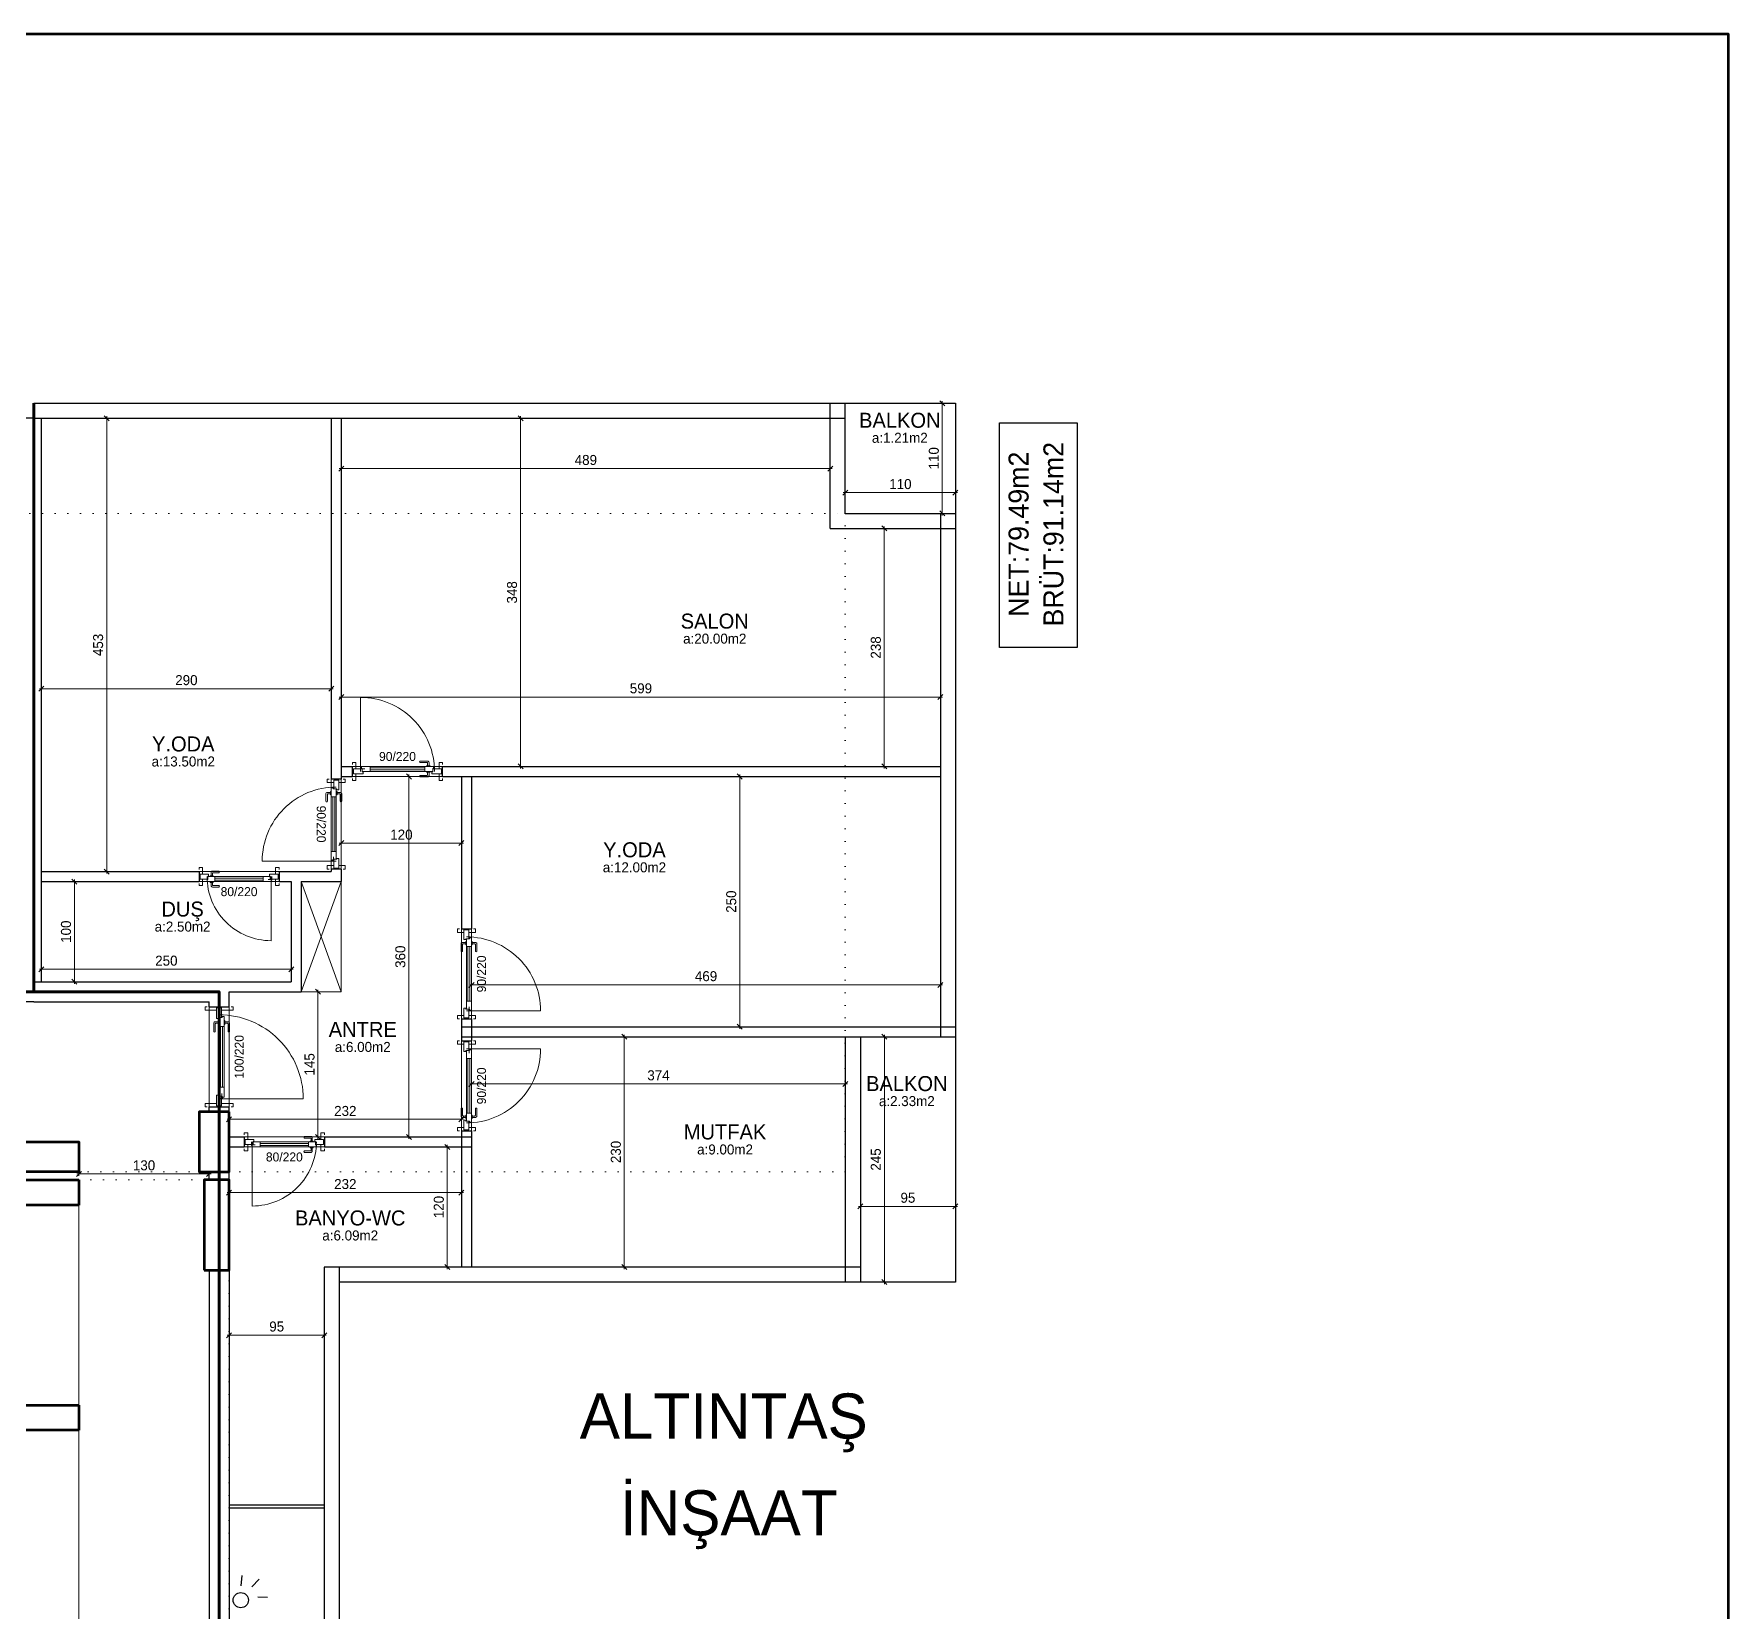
# Model space of a CAD drawing. Header units: centimetres. Extents: x 562865 to 1310255, y -148070 to 32737.
# Drawn here: x 614588 to 616280, y 7772 to 9347 of the extents above; entities that cross this region are included whole.
import ezdxf
from ezdxf.enums import TextEntityAlignment as Align

# ---------------------------------------------------------------- set-up
doc = ezdxf.new("R2010")
doc.units = ezdxf.units.CM
doc.header["$LTSCALE"] = 2.5
doc.linetypes.add('DOT', pattern=[0.25, 0, -0.25])
doc.layers.get('0').update_dxf_attribs({"color": 86})
for name, color, linetype, lineweight in [('ADAKENARI', 18, 'Continuous', 5), ('DUVAR', 4, 'Continuous', 30), ('duvar-kesim', 7, 'Continuous', 0), ('GÖRÜNÜŞLER', 96, 'Continuous', 25), ('iç ölçü', 106, 'Continuous', 18), ('kapi', 9, 'Continuous', 0), ('kolon', 1, 'Continuous', 53)]:
    doc.layers.add(name, color=color, linetype=linetype, lineweight=lineweight)
for name, color, linetype in [('alan', 7, 'Continuous'), ('kapi-yazi', 7, 'Continuous'), ('mahal', 7, 'Continuous')]:
    doc.layers.add(name, color=color, linetype=linetype)
doc.styles.add('PINAR', font='comic.ttf')
doc.dimstyles.new('TEMİZ ÖLÇÜ', dxfattribs={"dimtxt": 10, "dimasz": 5, "dimexe": 1.8, "dimexo": 0.625, "dimgap": 3, "dimtad": 1, "dimdec": 0, "dimrnd": 0.5, "dimzin": 1, "dimdsep": 46, "dimtxsty": 'PINAR', "dimblk": 'OBLIQUE', "dimcen": 0.9, "dimdle": 2, "dimclrd": 256, "dimclre": 256, "dimclrt": 7, "dimadec": 0, "dimazin": 0, "dimtfac": 1, "dimtdec": 0, "dimtofl": 0, "dimtmove": 2, "dimatfit": 2, "dimfxl": 10, "dimfxlon": 1, "dimlwd": -1, "dimlwe": -1, "dimarcsym": 0})

# ---------------------------------------------------------------- blocks, each defined once
blk = doc.blocks.new('_Oblique')
at = {"color": 0, "linetype": 'ByBlock', "lineweight": -2}
blk.add_line((-0.5, -0.5), (0.5, 0.5), dxfattribs=at)
blk = doc.blocks.new('*D942')
at = {"layer": 'Defpoints', "color": 0}
for p in [(614633.1, 8210.3), (614763.1, 8210.3), (614763.1, 8208.4)]:
    blk.add_point(p, dxfattribs=at)
at = {"layer": 'iç ölçü'}
for p, q in [((614631.1, 8208.4), (614765.1, 8208.4)), ((614633.1, 8209.7), (614633.1, 8206.6)), ((614763.1, 8209.7), (614763.1, 8206.6))]:
    blk.add_line(p, q, dxfattribs=at)
at = {"layer": 'iç ölçü', "linetype": 'ByBlock', "xscale": 5, "yscale": 5, "zscale": 5, "rotation": 180}
blk.add_blockref('_Oblique', (614633.1, 8208.4), dxfattribs=at)
at = {"layer": 'iç ölçü', "linetype": 'ByBlock', "xscale": 5, "yscale": 5, "zscale": 5}
blk.add_blockref('_Oblique', (614763.1, 8208.4), dxfattribs=at)
at = {"layer": 'iç ölçü', "color": 7, "insert": (614698.1, 8216.9), "char_height": 10, "attachment_point": 5, "style": 'PINAR'}
blk.add_mtext('130', dxfattribs=at)
blk = doc.blocks.new('fm-door1')
at = {"linetype": 'Continuous'}
for p, q in [((0, 25), (0, -25)), ((100, 25), (0, 25)), ((80, 32), (80, 0)), ((84, 28), (128, 28)), ((90, 50), (910, 50)), ((90, 50), (90, 30)), ((100, 30), (90, 30)), ((100, 30), (100, -5)), ((100, 30), (100, -5)), ((100, 0), (900, 0)), ((190, 50), (190, 0)), ((810, 50), (810, 0)), ((910, 30), (900, 30)), ((900, 30), (900, -5)), ((900, 25), (1000, 25)), ((910, 50), (910, 30)), ((1000, 25), (1000, -25)), ((110, -25), (0, -25)), ((100, -5), (110, -5)), ((110, -5), (100, -5)), ((110, -5), (110, -25)), ((110, -25), (110, -5)), ((890, -25), (890, -5)), ((890, -5), (900, -5)), ((890, -25), (1000, -25))]:
    blk.add_line(p, q, dxfattribs=at)
at = {"color": 8, "linetype": 'Continuous'}
for p, q in [((190, 35), (810, 35)), ((190, 15), (810, 15))]:
    blk.add_line(p, q, dxfattribs=at)
at = {"linetype": 'Continuous'}
for points in [[(858, 58), (858, 89, 0.414214), (842, 104), (759, 104, 1), (759, 89), (835, 89, -0.414214), (842, 81), (842, 58)], [(858, -8), (858, -39, -0.414214), (842, -54), (759, -54, -1), (759, -39), (835, -39, 0.414214), (842, -31), (842, -8)]]:
    blk.add_lwpolyline(points, format="xyb", dxfattribs=at)
for points in [[(869, 50), (869, 58), (831, 58), (831, 50)], [(869, 0), (869, -8), (831, -8), (831, 0)]]:
    blk.add_lwpolyline(points, dxfattribs=at)
blk.add_circle((84, 32), 4.26, dxfattribs=at)
blk = doc.blocks.new('*D944')
at = {"layer": 'Defpoints', "color": 0}
for p in [(614595.6, 8717.3), (614885.1, 8720.8), (614885.1, 8692.9)]:
    blk.add_point(p, dxfattribs=at)
at = {"layer": 'iç ölçü'}
for p, q in [((614595.6, 8702.9), (614595.6, 8691.1)), ((614885.1, 8702.9), (614885.1, 8691.1)), ((614593.6, 8692.9), (614887.1, 8692.9))]:
    blk.add_line(p, q, dxfattribs=at)
at = {"layer": 'iç ölçü', "linetype": 'ByBlock', "xscale": 5, "yscale": 5, "zscale": 5, "rotation": 180}
blk.add_blockref('_Oblique', (614595.6, 8692.9), dxfattribs=at)
at = {"layer": 'iç ölçü', "linetype": 'ByBlock', "xscale": 5, "yscale": 5, "zscale": 5}
blk.add_blockref('_Oblique', (614885.1, 8692.9), dxfattribs=at)
at = {"layer": 'iç ölçü', "color": 7, "insert": (614740.4, 8701.5), "char_height": 10, "attachment_point": 5, "style": 'PINAR'}
blk.add_mtext('290', dxfattribs=at)
blk = doc.blocks.new('*D945')
at = {"layer": 'Defpoints', "color": 0}
for p in [(614660.8, 8963.1), (614668.9, 8963.1), (614668.9, 8510.3)]:
    blk.add_point(p, dxfattribs=at)
at = {"layer": 'iç ölçü'}
for p, q in [((614668.3, 8963.1), (614659, 8963.1)), ((614660.8, 8508.3), (614660.8, 8965.1)), ((614668.3, 8510.3), (614659, 8510.3))]:
    blk.add_line(p, q, dxfattribs=at)
at = {"layer": 'iç ölçü', "linetype": 'ByBlock', "xscale": 5, "yscale": 5, "zscale": 5}
for p, rotation in [((614660.8, 8963.1), 90), ((614660.8, 8510.3), 270)]:
    blk.add_blockref('_Oblique', p, dxfattribs=dict(at, rotation=rotation))
at = {"layer": 'iç ölçü', "color": 7, "insert": (614652.3, 8736.7), "char_height": 10, "attachment_point": 5, "rotation": 90, "style": 'PINAR'}
blk.add_mtext('453', dxfattribs=at)
blk = doc.blocks.new('*D946')
at = {"layer": 'Defpoints', "color": 0}
for p in [(615043.8, 8963.1), (615074.1, 8963.1), (615053.8, 8615.3)]:
    blk.add_point(p, dxfattribs=at)
at = {"layer": 'iç ölçü'}
for p, q in [((615064.1, 8963.1), (615075.9, 8963.1)), ((615074.1, 8613.3), (615074.1, 8965.1)), ((615064.1, 8615.3), (615075.9, 8615.3))]:
    blk.add_line(p, q, dxfattribs=at)
at = {"layer": 'iç ölçü', "linetype": 'ByBlock', "xscale": 5, "yscale": 5, "zscale": 5}
for p, rotation in [((615074.1, 8963.1), 90), ((615074.1, 8615.3), 270)]:
    blk.add_blockref('_Oblique', p, dxfattribs=dict(at, rotation=rotation))
at = {"layer": 'iç ölçü', "color": 7, "insert": (615065.6, 8789.2), "char_height": 10, "attachment_point": 5, "rotation": 90, "style": 'PINAR'}
blk.add_mtext('348', dxfattribs=at)
blk = doc.blocks.new('*D947')
at = {"layer": 'Defpoints', "color": 0}
for p in [(614895.1, 8905.8), (615493.4, 8789.4), (615493.4, 8684.7)]:
    blk.add_point(p, dxfattribs=at)
at = {"layer": 'iç ölçü'}
for p, q in [((614893.1, 8684.7), (615495.4, 8684.7)), ((614895.1, 8694.7), (614895.1, 8682.9)), ((615493.4, 8694.7), (615493.4, 8682.9))]:
    blk.add_line(p, q, dxfattribs=at)
at = {"layer": 'iç ölçü', "linetype": 'ByBlock', "xscale": 5, "yscale": 5, "zscale": 5, "rotation": 180}
blk.add_blockref('_Oblique', (614895.1, 8684.7), dxfattribs=at)
at = {"layer": 'iç ölçü', "linetype": 'ByBlock', "xscale": 5, "yscale": 5, "zscale": 5}
blk.add_blockref('_Oblique', (615493.4, 8684.7), dxfattribs=at)
at = {"layer": 'iç ölçü', "color": 7, "insert": (615194.3, 8693.3), "char_height": 10, "attachment_point": 5, "style": 'PINAR'}
blk.add_mtext('599', dxfattribs=at)
blk = doc.blocks.new('*D948')
at = {"layer": 'Defpoints', "color": 0}
for p in [(614895.1, 8912.8), (614895.1, 8905.8), (615383.4, 8900)]:
    blk.add_point(p, dxfattribs=at)
at = {"layer": 'iç ölçü'}
for p, q in [((615385.4, 8912.8), (614893.1, 8912.8)), ((614895.1, 8906.4), (614895.1, 8914.6)), ((615383.4, 8902.8), (615383.4, 8914.6))]:
    blk.add_line(p, q, dxfattribs=at)
at = {"layer": 'iç ölçü', "linetype": 'ByBlock', "xscale": 5, "yscale": 5, "zscale": 5, "rotation": 180}
blk.add_blockref('_Oblique', (614895.1, 8912.8), dxfattribs=at)
at = {"layer": 'iç ölçü', "linetype": 'ByBlock', "xscale": 5, "yscale": 5, "zscale": 5}
blk.add_blockref('_Oblique', (615383.4, 8912.8), dxfattribs=at)
at = {"layer": 'iç ölçü', "color": 7, "insert": (615139.3, 8921.4), "char_height": 10, "attachment_point": 5, "style": 'PINAR'}
blk.add_mtext('489', dxfattribs=at)
blk = doc.blocks.new('*D949')
at = {"layer": 'Defpoints', "color": 0}
for p in [(615445.9, 8853.1), (615437.3, 8615.3), (615445.9, 8615.3)]:
    blk.add_point(p, dxfattribs=at)
at = {"layer": 'iç ölçü'}
for p, q in [((615445.3, 8853.1), (615435.5, 8853.1)), ((615437.3, 8855.1), (615437.3, 8613.3)), ((615445.3, 8615.3), (615435.5, 8615.3))]:
    blk.add_line(p, q, dxfattribs=at)
at = {"layer": 'iç ölçü', "linetype": 'ByBlock', "xscale": 5, "yscale": 5, "zscale": 5}
for p, rotation in [((615437.3, 8853.1), 90), ((615437.3, 8615.3), 270)]:
    blk.add_blockref('_Oblique', p, dxfattribs=dict(at, rotation=rotation))
at = {"layer": 'iç ölçü', "color": 7, "insert": (615428.9, 8734.2), "char_height": 10, "attachment_point": 5, "rotation": 90, "style": 'PINAR'}
blk.add_mtext('238', dxfattribs=at)
blk = doc.blocks.new('*D950')
at = {"layer": 'Defpoints', "color": 0}
for p in [(615258, 8605.3), (615258, 8355.3), (615292.9, 8355.3)]:
    blk.add_point(p, dxfattribs=at)
at = {"layer": 'iç ölçü'}
for p, q in [((615282.9, 8605.3), (615294.7, 8605.3)), ((615292.9, 8607.3), (615292.9, 8353.3)), ((615282.9, 8355.3), (615294.7, 8355.3))]:
    blk.add_line(p, q, dxfattribs=at)
at = {"layer": 'iç ölçü', "linetype": 'ByBlock', "xscale": 5, "yscale": 5, "zscale": 5}
for p, rotation in [((615292.9, 8605.3), 90), ((615292.9, 8355.3), 270)]:
    blk.add_blockref('_Oblique', p, dxfattribs=dict(at, rotation=rotation))
at = {"layer": 'iç ölçü', "color": 7, "insert": (615284.5, 8480.3), "char_height": 10, "attachment_point": 5, "rotation": 90, "style": 'PINAR'}
blk.add_mtext('250', dxfattribs=at)
blk = doc.blocks.new('*D951')
at = {"layer": 'Defpoints', "color": 0}
for p in [(615025.1, 8413.5), (615493.4, 8413.5), (615025.1, 8397.2)]:
    blk.add_point(p, dxfattribs=at)
at = {"layer": 'iç ölçü'}
for p, q in [((615495.4, 8397.2), (615023.1, 8397.2)), ((615025.1, 8407.2), (615025.1, 8395.4)), ((615493.4, 8407.2), (615493.4, 8395.4))]:
    blk.add_line(p, q, dxfattribs=at)
at = {"layer": 'iç ölçü', "linetype": 'ByBlock', "xscale": 5, "yscale": 5, "zscale": 5, "rotation": 180}
blk.add_blockref('_Oblique', (615025.1, 8397.2), dxfattribs=at)
at = {"layer": 'iç ölçü', "linetype": 'ByBlock', "xscale": 5, "yscale": 5, "zscale": 5}
blk.add_blockref('_Oblique', (615493.4, 8397.2), dxfattribs=at)
at = {"layer": 'iç ölçü', "color": 7, "insert": (615259.3, 8405.8), "char_height": 10, "attachment_point": 5, "style": 'PINAR'}
blk.add_mtext('469', dxfattribs=at)
blk = doc.blocks.new('*D952')
at = {"layer": 'Defpoints', "color": 0}
for p in [(615162.5, 8345.3), (615162.5, 8115.3), (615177.7, 8115.3)]:
    blk.add_point(p, dxfattribs=at)
at = {"layer": 'iç ölçü'}
for p, q in [((615167.7, 8345.3), (615179.5, 8345.3)), ((615177.7, 8347.3), (615177.7, 8113.3)), ((615167.7, 8115.3), (615179.5, 8115.3))]:
    blk.add_line(p, q, dxfattribs=at)
at = {"layer": 'iç ölçü', "linetype": 'ByBlock', "xscale": 5, "yscale": 5, "zscale": 5}
for p, rotation in [((615177.7, 8345.3), 90), ((615177.7, 8115.3), 270)]:
    blk.add_blockref('_Oblique', p, dxfattribs=dict(at, rotation=rotation))
at = {"layer": 'iç ölçü', "color": 7, "insert": (615169.3, 8230.3), "char_height": 10, "attachment_point": 5, "rotation": 90, "style": 'PINAR'}
blk.add_mtext('230', dxfattribs=at)
blk = doc.blocks.new('*D953')
at = {"layer": 'Defpoints', "color": 0}
for p in [(615025.1, 8301.8), (615025.1, 8298.3), (615398.4, 8301.8)]:
    blk.add_point(p, dxfattribs=at)
at = {"layer": 'iç ölçü'}
for p, q in [((615400.4, 8298.3), (615023.1, 8298.3)), ((615025.1, 8301.2), (615025.1, 8296.5)), ((615398.4, 8301.2), (615398.4, 8296.5))]:
    blk.add_line(p, q, dxfattribs=at)
at = {"layer": 'iç ölçü', "linetype": 'ByBlock', "xscale": 5, "yscale": 5, "zscale": 5, "rotation": 180}
blk.add_blockref('_Oblique', (615025.1, 8298.3), dxfattribs=at)
at = {"layer": 'iç ölçü', "linetype": 'ByBlock', "xscale": 5, "yscale": 5, "zscale": 5}
blk.add_blockref('_Oblique', (615398.4, 8298.3), dxfattribs=at)
at = {"layer": 'iç ölçü', "color": 7, "insert": (615211.8, 8306.8), "char_height": 10, "attachment_point": 5, "style": 'PINAR'}
blk.add_mtext('374', dxfattribs=at)
blk = doc.blocks.new('*D954')
at = {"layer": 'Defpoints', "color": 0}
for p in [(615015.1, 8538.8), (614895.1, 8526.6), (615015.1, 8526.6)]:
    blk.add_point(p, dxfattribs=at)
at = {"layer": 'iç ölçü'}
for p, q in [((614893.1, 8538.8), (615017.1, 8538.8)), ((614895.1, 8528.8), (614895.1, 8540.6)), ((615015.1, 8528.8), (615015.1, 8540.6))]:
    blk.add_line(p, q, dxfattribs=at)
at = {"layer": 'iç ölçü', "linetype": 'ByBlock', "xscale": 5, "yscale": 5, "zscale": 5, "rotation": 180}
blk.add_blockref('_Oblique', (614895.1, 8538.8), dxfattribs=at)
at = {"layer": 'iç ölçü', "linetype": 'ByBlock', "xscale": 5, "yscale": 5, "zscale": 5}
blk.add_blockref('_Oblique', (615015.1, 8538.8), dxfattribs=at)
at = {"layer": 'iç ölçü', "color": 7, "insert": (614955.1, 8547.2), "char_height": 10, "attachment_point": 5, "style": 'PINAR'}
blk.add_mtext('120', dxfattribs=at)
blk = doc.blocks.new('*D955')
at = {"layer": 'Defpoints', "color": 0}
for p in [(614925.5, 8605.3), (614925.5, 8245.3), (614962.6, 8245.3)]:
    blk.add_point(p, dxfattribs=at)
at = {"layer": 'iç ölçü'}
for p, q in [((614952.6, 8605.3), (614964.4, 8605.3)), ((614962.6, 8607.3), (614962.6, 8243.3)), ((614952.6, 8245.3), (614964.4, 8245.3))]:
    blk.add_line(p, q, dxfattribs=at)
at = {"layer": 'iç ölçü', "linetype": 'ByBlock', "xscale": 5, "yscale": 5, "zscale": 5}
for p, rotation in [((614962.6, 8605.3), 90), ((614962.6, 8245.3), 270)]:
    blk.add_blockref('_Oblique', p, dxfattribs=dict(at, rotation=rotation))
at = {"layer": 'iç ölçü', "color": 7, "insert": (614954.1, 8425.3), "char_height": 10, "attachment_point": 5, "rotation": 90, "style": 'PINAR'}
blk.add_mtext('360', dxfattribs=at)
blk = doc.blocks.new('*D956')
at = {"layer": 'Defpoints', "color": 0}
for p in [(614997, 8235.3), (614997, 8115.3), (615000.9, 8115.3)]:
    blk.add_point(p, dxfattribs=at)
at = {"layer": 'iç ölçü'}
for p, q in [((614997.6, 8235.3), (615002.7, 8235.3)), ((615000.9, 8237.3), (615000.9, 8113.3)), ((614997.6, 8115.3), (615002.7, 8115.3))]:
    blk.add_line(p, q, dxfattribs=at)
at = {"layer": 'iç ölçü', "linetype": 'ByBlock', "xscale": 5, "yscale": 5, "zscale": 5}
for p, rotation in [((615000.9, 8235.3), 90), ((615000.9, 8115.3), 270)]:
    blk.add_blockref('_Oblique', p, dxfattribs=dict(at, rotation=rotation))
at = {"layer": 'iç ölçü', "color": 7, "insert": (614992.5, 8175.3), "char_height": 10, "attachment_point": 5, "rotation": 90, "style": 'PINAR'}
blk.add_mtext('120', dxfattribs=at)
blk = doc.blocks.new('*D957')
at = {"layer": 'Defpoints', "color": 0}
for p in [(614839.1, 8390.3), (614839.1, 8245.3), (614871.8, 8245.3)]:
    blk.add_point(p, dxfattribs=at)
at = {"layer": 'iç ölçü'}
for p, q in [((614871.8, 8392.3), (614871.8, 8243.3)), ((614861.8, 8390.3), (614873.6, 8390.3)), ((614861.8, 8245.3), (614873.6, 8245.3))]:
    blk.add_line(p, q, dxfattribs=at)
at = {"layer": 'iç ölçü', "linetype": 'ByBlock', "xscale": 5, "yscale": 5, "zscale": 5}
for p, rotation in [((614871.8, 8390.3), 90), ((614871.8, 8245.3), 270)]:
    blk.add_blockref('_Oblique', p, dxfattribs=dict(at, rotation=rotation))
at = {"layer": 'iç ölçü', "color": 7, "insert": (614863.4, 8317.8), "char_height": 10, "attachment_point": 5, "rotation": 90, "style": 'PINAR'}
blk.add_mtext('145', dxfattribs=at)
blk = doc.blocks.new('*D958')
at = {"layer": 'Defpoints', "color": 0}
for p in [(615398.4, 8923.1), (615508.4, 8923.1), (615508.4, 8888.9)]:
    blk.add_point(p, dxfattribs=at)
at = {"layer": 'iç ölçü'}
for p, q in [((615396.4, 8888.9), (615510.4, 8888.9)), ((615398.4, 8898.9), (615398.4, 8887.1)), ((615508.4, 8898.9), (615508.4, 8887.1))]:
    blk.add_line(p, q, dxfattribs=at)
at = {"layer": 'iç ölçü', "linetype": 'ByBlock', "xscale": 5, "yscale": 5, "zscale": 5, "rotation": 180}
blk.add_blockref('_Oblique', (615398.4, 8888.9), dxfattribs=at)
at = {"layer": 'iç ölçü', "linetype": 'ByBlock', "xscale": 5, "yscale": 5, "zscale": 5}
blk.add_blockref('_Oblique', (615508.4, 8888.9), dxfattribs=at)
at = {"layer": 'iç ölçü', "color": 7, "insert": (615453.4, 8897.3), "char_height": 10, "attachment_point": 5, "style": 'PINAR'}
blk.add_mtext('110', dxfattribs=at)
blk = doc.blocks.new('*D959')
at = {"layer": 'Defpoints', "color": 0}
for p in [(615495.2, 8978.1), (615501.4, 8978.1), (615501.4, 8868.1)]:
    blk.add_point(p, dxfattribs=at)
at = {"layer": 'iç ölçü'}
for p, q in [((615500.8, 8978.1), (615493.4, 8978.1)), ((615495.2, 8866.1), (615495.2, 8980.1)), ((615500.8, 8868.1), (615493.4, 8868.1))]:
    blk.add_line(p, q, dxfattribs=at)
at = {"layer": 'iç ölçü', "linetype": 'ByBlock', "xscale": 5, "yscale": 5, "zscale": 5}
for p, rotation in [((615495.2, 8978.1), 90), ((615495.2, 8868.1), 270)]:
    blk.add_blockref('_Oblique', p, dxfattribs=dict(at, rotation=rotation))
at = {"layer": 'iç ölçü', "color": 7, "insert": (615486.8, 8923.1), "char_height": 10, "attachment_point": 5, "rotation": 90, "style": 'PINAR'}
blk.add_mtext('110', dxfattribs=at)
blk = doc.blocks.new('*D960')
at = {"layer": 'Defpoints', "color": 0}
for p in [(615015.1, 8292.1), (614783.1, 8257.9), (615015.1, 8262.9)]:
    blk.add_point(p, dxfattribs=at)
at = {"layer": 'iç ölçü'}
for p, q in [((614781.1, 8262.9), (615017.1, 8262.9)), ((614783.1, 8258.5), (614783.1, 8264.7)), ((615015.1, 8272.9), (615015.1, 8261.1))]:
    blk.add_line(p, q, dxfattribs=at)
at = {"layer": 'iç ölçü', "linetype": 'ByBlock', "xscale": 5, "yscale": 5, "zscale": 5, "rotation": 180}
blk.add_blockref('_Oblique', (614783.1, 8262.9), dxfattribs=at)
at = {"layer": 'iç ölçü', "linetype": 'ByBlock', "xscale": 5, "yscale": 5, "zscale": 5}
blk.add_blockref('_Oblique', (615015.1, 8262.9), dxfattribs=at)
at = {"layer": 'iç ölçü', "color": 7, "insert": (614899.1, 8271.2), "char_height": 10, "attachment_point": 5, "style": 'PINAR'}
blk.add_mtext('232', dxfattribs=at)
blk = doc.blocks.new('*D961')
at = {"layer": 'Defpoints', "color": 0}
for p in [(615413.4, 8182.7), (615508.4, 8182.7), (615508.4, 8175.9)]:
    blk.add_point(p, dxfattribs=at)
at = {"layer": 'iç ölçü'}
for p, q in [((615411.4, 8175.9), (615510.4, 8175.9)), ((615413.4, 8182.1), (615413.4, 8174.1)), ((615508.4, 8182.1), (615508.4, 8174.1))]:
    blk.add_line(p, q, dxfattribs=at)
at = {"layer": 'iç ölçü', "linetype": 'ByBlock', "xscale": 5, "yscale": 5, "zscale": 5, "rotation": 180}
blk.add_blockref('_Oblique', (615413.4, 8175.9), dxfattribs=at)
at = {"layer": 'iç ölçü', "linetype": 'ByBlock', "xscale": 5, "yscale": 5, "zscale": 5}
blk.add_blockref('_Oblique', (615508.4, 8175.9), dxfattribs=at)
at = {"layer": 'iç ölçü', "color": 7, "insert": (615460.9, 8184.5), "char_height": 10, "attachment_point": 5, "style": 'PINAR'}
blk.add_mtext('95', dxfattribs=at)
blk = doc.blocks.new('*D962')
at = {"layer": 'Defpoints', "color": 0}
for p in [(615452.2, 8345.3), (615437.4, 8100.3), (615452.2, 8100.3)]:
    blk.add_point(p, dxfattribs=at)
at = {"layer": 'iç ölçü'}
for p, q in [((615447.4, 8345.3), (615435.6, 8345.3)), ((615437.4, 8347.3), (615437.4, 8098.3)), ((615447.4, 8100.3), (615435.6, 8100.3))]:
    blk.add_line(p, q, dxfattribs=at)
at = {"layer": 'iç ölçü', "linetype": 'ByBlock', "xscale": 5, "yscale": 5, "zscale": 5}
for p, rotation in [((615437.4, 8345.3), 90), ((615437.4, 8100.3), 270)]:
    blk.add_blockref('_Oblique', p, dxfattribs=dict(at, rotation=rotation))
at = {"layer": 'iç ölçü', "color": 7, "insert": (615428.9, 8222.8), "char_height": 10, "attachment_point": 5, "rotation": 90, "style": 'PINAR'}
blk.add_mtext('245', dxfattribs=at)
blk = doc.blocks.new('*D963')
at = {"layer": 'Defpoints', "color": 0}
for p in [(614783.1, 8073.8), (614878.1, 8073.8), (614783.1, 8047.3)]:
    blk.add_point(p, dxfattribs=at)
at = {"layer": 'iç ölçü'}
for p, q in [((614783.1, 8057.3), (614783.1, 8045.5)), ((614878.1, 8057.3), (614878.1, 8045.5)), ((614880.1, 8047.3), (614781.1, 8047.3))]:
    blk.add_line(p, q, dxfattribs=at)
at = {"layer": 'iç ölçü', "linetype": 'ByBlock', "xscale": 5, "yscale": 5, "zscale": 5, "rotation": 180}
blk.add_blockref('_Oblique', (614783.1, 8047.3), dxfattribs=at)
at = {"layer": 'iç ölçü', "linetype": 'ByBlock', "xscale": 5, "yscale": 5, "zscale": 5}
blk.add_blockref('_Oblique', (614878.1, 8047.3), dxfattribs=at)
at = {"layer": 'iç ölçü', "color": 7, "insert": (614830.6, 8055.9), "char_height": 10, "attachment_point": 5, "style": 'PINAR'}
blk.add_mtext('95', dxfattribs=at)
blk = doc.blocks.new('*D964')
at = {"layer": 'Defpoints', "color": 0}
for p in [(615015.1, 8189.8), (614783.1, 8157.3), (615015.1, 8167.6)]:
    blk.add_point(p, dxfattribs=at)
at = {"layer": 'iç ölçü'}
for p, q in [((614781.1, 8189.8), (615017.1, 8189.8)), ((614783.1, 8179.8), (614783.1, 8191.6)), ((615015.1, 8179.8), (615015.1, 8191.6))]:
    blk.add_line(p, q, dxfattribs=at)
at = {"layer": 'iç ölçü', "linetype": 'ByBlock', "xscale": 5, "yscale": 5, "zscale": 5, "rotation": 180}
blk.add_blockref('_Oblique', (614783.1, 8189.8), dxfattribs=at)
at = {"layer": 'iç ölçü', "linetype": 'ByBlock', "xscale": 5, "yscale": 5, "zscale": 5}
blk.add_blockref('_Oblique', (615015.1, 8189.8), dxfattribs=at)
at = {"layer": 'iç ölçü', "color": 7, "insert": (614899.1, 8198.2), "char_height": 10, "attachment_point": 5, "style": 'PINAR'}
blk.add_mtext('232', dxfattribs=at)
blk = doc.blocks.new('*D987')
at = {"layer": 'Defpoints', "color": 0}
for p in [(614615.2, 8500.3), (614615.2, 8400.3), (614628.6, 8400.3)]:
    blk.add_point(p, dxfattribs=at)
at = {"layer": 'iç ölçü'}
for p, q in [((614618.6, 8500.3), (614630.4, 8500.3)), ((614628.6, 8502.3), (614628.6, 8398.3)), ((614618.6, 8400.3), (614630.4, 8400.3))]:
    blk.add_line(p, q, dxfattribs=at)
at = {"layer": 'iç ölçü', "linetype": 'ByBlock', "xscale": 5, "yscale": 5, "zscale": 5}
for p, rotation in [((614628.6, 8500.3), 90), ((614628.6, 8400.3), 270)]:
    blk.add_blockref('_Oblique', p, dxfattribs=dict(at, rotation=rotation))
at = {"layer": 'iç ölçü', "color": 7, "insert": (614620.2, 8450.3), "char_height": 10, "attachment_point": 5, "rotation": 90, "style": 'PINAR'}
blk.add_mtext('100', dxfattribs=at)
blk = doc.blocks.new('*D988')
at = {"layer": 'Defpoints', "color": 0}
for p in [(614595.6, 8439.9), (614845.1, 8439.9), (614845.1, 8412.8)]:
    blk.add_point(p, dxfattribs=at)
at = {"layer": 'iç ölçü'}
for p, q in [((614593.6, 8412.8), (614847.1, 8412.8)), ((614595.6, 8422.8), (614595.6, 8411)), ((614845.1, 8422.8), (614845.1, 8411))]:
    blk.add_line(p, q, dxfattribs=at)
at = {"layer": 'iç ölçü', "linetype": 'ByBlock', "xscale": 5, "yscale": 5, "zscale": 5, "rotation": 180}
blk.add_blockref('_Oblique', (614595.6, 8412.8), dxfattribs=at)
at = {"layer": 'iç ölçü', "linetype": 'ByBlock', "xscale": 5, "yscale": 5, "zscale": 5}
blk.add_blockref('_Oblique', (614845.1, 8412.8), dxfattribs=at)
at = {"layer": 'iç ölçü', "color": 7, "insert": (614720.4, 8421.3), "char_height": 10, "attachment_point": 5, "style": 'PINAR'}
blk.add_mtext('250', dxfattribs=at)

msp = doc.modelspace()

# ---------------------------------------------------------------- linework, layer by layer
at = {"layer": 'ADAKENARI', "color": 2, "linetype": 'DOT', "ltscale": 20}
for points in [[(615398.4, 8868.1), (615398.4, 8210.3), (613777.8, 8210.3), (613777.8, 8868.1)], [(614783.1, 8202.3), (614783.1, 7318.3), (614393.1, 7318.3), (614393.1, 8202.3)]]:
    msp.add_lwpolyline(points, close=True, dxfattribs=at)
at = {"layer": 'DUVAR'}
for p, q in [((614588.1, 8978.1), (615508.4, 8978.1)), ((615383.4, 8853.1), (615383.4, 8978.1)), ((615398.4, 8868.1), (615398.4, 8978.1)), ((615508.4, 8978.1), (615508.4, 8100.3)), ((614588.1, 8963.1), (613777.8, 8963.1)), ((614588.1, 8963.1), (615398.4, 8963.1)), ((614595.6, 8400.3), (614595.6, 8963.1)), ((614885.1, 8963.1), (614885.1, 8602.8)), ((614895.1, 8963.1), (614895.1, 8602.8)), ((615398.4, 8868.1), (615508.4, 8868.1)), ((615493.4, 8868.1), (615493.4, 8345.3)), ((615383.4, 8853.1), (615508.4, 8853.1)), ((614895.1, 8615.3), (614906.2, 8615.3)), ((614906.2, 8605.3), (614906.2, 8615.3)), ((614996.2, 8615.3), (615493.4, 8615.3)), ((614996.2, 8605.3), (614996.2, 8615.3)), ((614895.1, 8602.8), (614885.1, 8602.8)), ((614895.1, 8605.3), (614906.2, 8605.3)), ((614996.2, 8605.3), (615493.4, 8605.3)), ((615015.1, 8605.3), (615015.1, 8453.1)), ((615025.1, 8605.3), (615025.1, 8453.1)), ((614595.6, 8510.3), (614753, 8510.3)), ((614753, 8510.3), (614753, 8500.3)), ((614833, 8510.3), (614885.1, 8510.3)), ((614833, 8510.3), (614833, 8500.3)), ((614885.1, 8512.8), (614885.1, 8510.3)), ((614895.1, 8512.8), (614885.1, 8512.8)), ((614895.1, 8512.8), (614895.1, 8500.3)), ((614595.6, 8500.3), (614753, 8500.3)), ((614833, 8500.3), (614845.1, 8500.3)), ((614845.1, 8500.3), (614845.1, 8400.3)), ((614855.1, 8500.3), (614855.1, 8390.3)), ((614855.1, 8500.3), (614895.1, 8500.3)), ((615015.1, 8453.1), (615025.1, 8453.1)), ((614588.1, 8400.3), (614783.1, 8400.3)), ((614783.1, 8400.3), (614845.1, 8400.3)), ((614588.1, 8380.3), (614413.1, 8380.3)), ((614588.1, 8380.3), (614763.1, 8380.3)), ((614763.1, 8375.3), (614763.1, 8380.3)), ((614763.1, 8375.3), (614783.1, 8375.3)), ((614783.1, 8375.3), (614783.1, 8390.3)), ((614783.1, 8390.3), (614855.1, 8390.3)), ((615015.1, 8363.1), (615015.1, 8341.3)), ((615015.1, 8363.1), (615025.1, 8363.1)), ((615025.1, 8363.1), (615025.1, 8341.3)), ((615015.1, 8355.3), (615508.4, 8355.3)), ((615015.1, 8345.3), (615508.4, 8345.3)), ((615015.1, 8341.3), (615025.1, 8341.3)), ((615398.4, 8345.3), (615398.4, 8100.3)), ((615413.4, 8345.3), (615413.4, 8100.3)), ((614763.1, 8270.3), (614763.1, 8275.3)), ((614763.1, 8275.3), (614783.1, 8275.3)), ((614783.1, 8270.3), (614783.1, 8275.3)), ((614783.1, 8202.3), (614783.1, 8272.8)), ((614783.1, 8245.3), (614798.2, 8245.3)), ((614798.2, 8245.3), (614798.2, 8235.3)), ((614878.2, 8245.3), (615025.1, 8245.3)), ((614878.2, 8245.3), (614878.2, 8235.3)), ((615015.1, 8251.3), (615015.1, 8115.3)), ((615015.1, 8251.3), (615025.1, 8251.3)), ((615025.1, 8251.3), (615025.1, 8115.3)), ((614783.1, 8235.3), (614798.2, 8235.3)), ((614878.2, 8235.3), (615025.1, 8235.3)), ((614763.1, 8202.3), (614763.1, 8210.3)), ((614763.1, 8112.3), (614763.1, 7408.3)), ((614783.1, 8112.3), (614783.1, 7408.3)), ((615413.4, 8115.3), (614878.1, 8115.3)), ((614878.1, 8115.3), (614878.1, 7405.3)), ((614893.1, 8115.3), (614893.1, 7760.3)), ((615508.4, 8100.3), (614893.1, 8100.3))]:
    msp.add_line(p, q, dxfattribs=at)
at = {"layer": 'duvar-kesim'}
for p, q in [((614906.2, 8615.3), (614996.2, 8615.3)), ((614885.1, 8512.8), (614885.1, 8602.8)), ((614895.1, 8512.8), (614895.1, 8602.8)), ((614906.2, 8605.3), (614996.2, 8605.3)), ((614833, 8510.3), (614753, 8510.3)), ((614833, 8500.3), (614753, 8500.3)), ((615015.1, 8363.1), (615015.1, 8453.1)), ((615025.1, 8363.1), (615025.1, 8453.1)), ((614763.1, 8275.3), (614763.1, 8375.3)), ((614783.1, 8275.3), (614783.1, 8375.3)), ((615015.1, 8341.3), (615015.1, 8251.3)), ((615025.1, 8341.3), (615025.1, 8251.3)), ((614798.2, 8245.3), (614878.2, 8245.3)), ((614798.2, 8235.3), (614878.2, 8235.3))]:
    msp.add_line(p, q, dxfattribs=at)
at = {"layer": 'GÖRÜNÜŞLER'}
for p, q in [((614783.1, 7877.8), (614878.1, 7877.8)), ((614783.1, 7874.8), (614878.1, 7874.8)), ((614795.2, 7796.8), (614796, 7807.2)), ((614805.9, 7796), (614813, 7803.6)), ((614811.6, 7786.1), (614821.3, 7785.6))]:
    msp.add_line(p, q, dxfattribs=at)
at = {"layer": 'GÖRÜNÜŞLER', "lineweight": 30}
msp.add_lwpolyline([(615552.3, 8734.2), (615552.3, 8958.7), (615629.9, 8958.7), (615629.9, 8734.2)], close=True, dxfattribs=at)
at = {"layer": 'GÖRÜNÜŞLER'}
msp.add_circle((614794.7, 7782.7), 7.58, dxfattribs=at)
at = {"layer": 'iç ölçü'}
for p, q in [((614895.1, 8500.3), (614855.1, 8390.3)), ((614895.1, 8390.3), (614855.1, 8500.3)), ((614633.1, 7977.3), (614633.1, 8177.3)), ((614633.1, 7752.3), (614633.1, 7952.3))]:
    msp.add_line(p, q, dxfattribs=at)
msp.add_lwpolyline([(614855.1, 8390.3), (614895.1, 8390.3), (614895.1, 8500.3), (614855.1, 8500.3)], close=True, dxfattribs=at)
msp.add_lwpolyline([(615398.4, 6452.6), (615398.4, 7310.3), (614783.1, 7310.3), (614783.1, 8210.3)], dxfattribs=at)
at = {"layer": 'kapi'}
for points in [[(614914.2, 8610.3), (614914.2, 8684.3, -0.414214), (614988.2, 8610.3, -0.414214)], [(614890.1, 8520.8), (614816.1, 8520.8, -0.414214), (614890.1, 8594.8, -0.414214)], [(614825, 8505.3), (614825, 8441.3, -0.414214), (614761, 8505.3, -0.414214)], [(615020.1, 8371.1), (615094.1, 8371.1, 0.414214), (615020.1, 8445.1, 0.414214)], [(614773.1, 8283.3), (614857.1, 8283.3, 0.414214), (614773.1, 8367.3, 0.414214)], [(615020.1, 8333.3), (615094.1, 8333.3, -0.414214), (615020.1, 8259.3, -0.414214)], [(614806.2, 8240.3), (614806.2, 8176.3, 0.414214), (614870.2, 8240.3, 0.414214)]]:
    msp.add_lwpolyline(points, format="xyb", dxfattribs=at)
for points in [[(614906.2, 8617.3), (614906.2, 8619.3), (614909.7, 8619.3), (614909.7, 8612.8)], [(614996.2, 8617.3), (614996.2, 8619.3), (614992.7, 8619.3), (614992.7, 8612.8)], [(614883.1, 8602.8), (614881.1, 8602.8), (614881.1, 8599.3), (614887.6, 8599.3)], [(614897.1, 8602.8), (614899.1, 8602.8), (614899.1, 8599.3), (614892.6, 8599.3)], [(614906.2, 8603.3), (614906.2, 8601.3), (614909.7, 8601.3), (614909.7, 8607.8)], [(614996.2, 8603.3), (614996.2, 8601.3), (614992.7, 8601.3), (614992.7, 8607.8)], [(614753, 8512.3), (614753, 8514.3), (614756.5, 8514.3), (614756.5, 8507.8)], [(614833, 8512.3), (614833, 8514.3), (614829.5, 8514.3), (614829.5, 8507.8)], [(614883.1, 8512.8), (614881.1, 8512.8), (614881.1, 8516.3), (614887.6, 8516.3)], [(614897.1, 8512.8), (614899.1, 8512.8), (614899.1, 8516.3), (614892.6, 8516.3)], [(614753, 8498.3), (614753, 8496.3), (614756.5, 8496.3), (614756.5, 8502.8)], [(614833, 8498.3), (614833, 8496.3), (614829.5, 8496.3), (614829.5, 8502.8)], [(615013.1, 8453.1), (615011.1, 8453.1), (615011.1, 8449.6), (615017.6, 8449.6)], [(615027.1, 8453.1), (615029.1, 8453.1), (615029.1, 8449.6), (615022.6, 8449.6)], [(614761.1, 8375.3), (614759.1, 8375.3), (614759.1, 8371.8), (614770.6, 8371.8)], [(614785.1, 8375.3), (614787.1, 8375.3), (614787.1, 8371.8), (614775.6, 8371.8)], [(615013.1, 8363.1), (615011.1, 8363.1), (615011.1, 8366.6), (615017.6, 8366.6)], [(615027.1, 8363.1), (615029.1, 8363.1), (615029.1, 8366.6), (615022.6, 8366.6)], [(615013.1, 8341.3), (615011.1, 8341.3), (615011.1, 8337.8), (615017.6, 8337.8)], [(615027.1, 8341.3), (615029.1, 8341.3), (615029.1, 8337.8), (615022.6, 8337.8)], [(614761.1, 8275.3), (614759.1, 8275.3), (614759.1, 8278.8), (614770.6, 8278.8)], [(614785.1, 8275.3), (614787.1, 8275.3), (614787.1, 8278.8), (614775.6, 8278.8)], [(614798.2, 8247.3), (614798.2, 8249.3), (614801.7, 8249.3), (614801.7, 8242.8)], [(614878.2, 8247.3), (614878.2, 8249.3), (614874.7, 8249.3), (614874.7, 8242.8)], [(615013.1, 8251.3), (615011.1, 8251.3), (615011.1, 8254.8), (615017.6, 8254.8)], [(615027.1, 8251.3), (615029.1, 8251.3), (615029.1, 8254.8), (615022.6, 8254.8)], [(614798.2, 8233.3), (614798.2, 8231.3), (614801.7, 8231.3), (614801.7, 8237.8)], [(614878.2, 8233.3), (614878.2, 8231.3), (614874.7, 8231.3), (614874.7, 8237.8)]]:
    msp.add_lwpolyline(points, dxfattribs=at)
at = {"layer": 'kolon', "color": 6, "lineweight": 106}
msp.add_line((614588.1, 8390.3), (614588.1, 8978.1), dxfattribs=at)
at = {"layer": 'kolon'}
for p, q in [((614393.1, 8202.3), (614633.1, 8202.3)), ((614633.1, 8202.3), (614633.1, 8177.3)), ((614633.1, 8177.3), (614418.1, 8177.3)), ((614418.1, 7977.3), (614633.1, 7977.3)), ((614633.1, 7977.3), (614633.1, 7952.3)), ((614633.1, 7952.3), (614418.1, 7952.3))]:
    msp.add_line(p, q, dxfattribs=at)
at = {"layer": 'kolon', "color": 3}
msp.add_lwpolyline([(616279.9, 5915.3), (613075.2, 5915.3), (613075.2, 9347), (616279.9, 9347)], close=True, dxfattribs=at)
at = {"layer": 'kolon', "color": 6, "lineweight": 106}
msp.add_lwpolyline([(614403.1, 7130.3), (614773.1, 7130.3), (614773.1, 8390.3), (614403.1, 8390.3)], close=True, dxfattribs=at)
at = {"layer": 'kolon'}
for points in [[(614783.1, 8270.3), (614753.1, 8270.3), (614753.1, 8210.3), (614783.1, 8210.3)], [(614393.1, 8210.3), (614393.1, 8240.3), (614633.1, 8240.3), (614633.1, 8210.3)], [(614758.1, 8112.3), (614783.1, 8112.3), (614783.1, 8202.3), (614758.1, 8202.3)]]:
    msp.add_lwpolyline(points, close=True, dxfattribs=at)

# ---------------------------------------------------------------- block references
at = {"layer": 'kapi'}
for p, xscale, yscale, zscale in [((614907.2, 8610.3), 0.08799999999973807, 0.09999999999854481, 0.08800000000000001), ((614799.2, 8240.3), 0.07800000000133878, -0.09999999999854481, 0.07800000000000001)]:
    msp.add_blockref('fm-door1', p, dxfattribs=dict(at, xscale=xscale, yscale=yscale, zscale=zscale))
for p, xscale, yscale, zscale, rotation in [((614890.1, 8513.8), 0.08800000000337604, 0.09999999999854481, 0.08800000000000001, 90), ((614832, 8505.3), 0.07800000000133878, 0.09999999999854481, 0.07800000000000001, 180), ((615020.1, 8364.1), 0.08800000000337604, -0.09999999999854481, 0.08800000000000001, 90), ((614773.1, 8276.3), 0.09799999999813735, -0.09999999999854481, 0.098, 90), ((615020.1, 8340.3), 0.08800000000337604, 0.09999999999854481, 0.08800000000000001, 270)]:
    msp.add_blockref('fm-door1', p, dxfattribs=dict(at, xscale=xscale, yscale=yscale, zscale=zscale, rotation=rotation))

# ---------------------------------------------------------------- texts
at = {"layer": 'alan', "style": 'PINAR'}
for s, p in [('a:1.21m2', (615452.8, 8938.6)), ('a:20.00m2', (615268, 8738)), ('a:13.50m2', (614737.3, 8615.3)), ('a:12.00m2', (615187.8, 8509.6)), ('a:2.50m2', (614736.6, 8450.4)), ('a:6.00m2', (614916.5, 8330.2)), ('a:2.33m2', (615459.8, 8276.1)), ('a:9.00m2', (615278.3, 8227.8)), ('a:6.09m2', (614904, 8141.9))]:
    msp.add_text(s, height=10, dxfattribs=at).set_placement(p, align=Align.CENTER)
at = {"layer": 'alan', "lineweight": 90, "style": 'PINAR'}
for s, p in [('BRÜT:91.14m2', (615616.2, 8847.3)), ('NET:79.49m2', (615581.4, 8847.3))]:
    msp.add_text(s, height=20, rotation=90, dxfattribs=at).set_placement(p, align=Align.CENTER)
at = {"layer": 'kapi-yazi', "style": 'PINAR'}
for s, p in [('90/220', (614951.2, 8625.3)), ('80/220', (614838.2, 8225.3))]:
    msp.add_text(s, height=9, dxfattribs=at).set_placement(p, align=Align.MIDDLE_CENTER)
for s, rotation, p in [('90/220', 270, (614875.1, 8557.8)), ('80/220', 0, (614793, 8490.3)), ('90/220', 90, (615035.1, 8408.1)), ('100/220', 90, (614793.1, 8325.3)), ('90/220', 90, (615035.1, 8296.3))]:
    msp.add_text(s, height=9, rotation=rotation, dxfattribs=at).set_placement(p, align=Align.MIDDLE_CENTER)
at = {"layer": 'mahal', "style": 'PINAR'}
for s, height, p in [('BALKON', 15, (615452.8, 8953.6)), ('SALON', 15, (615268, 8753)), ('Y.ODA', 15, (614737.3, 8630.3)), ('Y.ODA', 15, (615187.8, 8524.6)), ('DUŞ', 15, (614736.6, 8465.4)), ('ANTRE', 15, (614916.5, 8345.2)), ('BALKON', 15, (615459.8, 8291.1)), ('MUTFAK', 15, (615278.3, 8242.8)), ('BANYO-WC', 15, (614904, 8156.9)), ('ALTINTAŞ', 45, (615277, 7944.1)), ('İNŞAAT ', 45, (615290.4, 7847.4))]:
    msp.add_text(s, height=height, dxfattribs=at).set_placement(p, align=Align.CENTER)

# ---------------------------------------------------------------- dimensions: what is measured, and where the dimension line sits
at = {"layer": 'iç ölçü'}
for base, p1, p2, picture, middle in [((615495.2, 8978.1), (615501.4, 8868.1), (615501.4, 8978.1), '*D959', (615486.8, 8923.1)), ((614660.8, 8963.1), (614668.9, 8510.3), (614668.9, 8963.1), '*D945', (614652.3, 8736.7)), ((615074.1, 8963.1), (615053.8, 8615.3), (615043.8, 8963.1), '*D946', (615065.6, 8789.2)), ((615437.3, 8615.3), (615445.9, 8853.1), (615445.9, 8615.3), '*D949', (615428.9, 8734.2)), ((614962.6, 8245.3), (614925.5, 8605.3), (614925.5, 8245.3), '*D955', (614954.1, 8425.3)), ((615292.9, 8355.3), (615258, 8605.3), (615258, 8355.3), '*D950', (615284.5, 8480.3)), ((614628.6, 8400.3), (614615.2, 8500.3), (614615.2, 8400.3), '*D987', (614620.2, 8450.3)), ((614871.8, 8245.3), (614839.1, 8390.3), (614839.1, 8245.3), '*D957', (614863.4, 8317.8)), ((615177.7, 8115.3), (615162.5, 8345.3), (615162.5, 8115.3), '*D952', (615169.3, 8230.3)), ((615437.4, 8100.3), (615452.2, 8345.3), (615452.2, 8100.3), '*D962', (615428.9, 8222.8)), ((615000.9, 8115.3), (614997, 8235.3), (614997, 8115.3), '*D956', (614992.5, 8175.3))]:
    dim = msp.add_linear_dim(base=base, p1=p1, p2=p2, angle=90, dimstyle='TEMİZ ÖLÇÜ', override={"dimarcsym": 1}, dxfattribs=at)
    dim.commit()
    dim.dimension.update_dxf_attribs({"geometry": picture, "text_midpoint": middle})
for base, p1, p2, picture, middle in [((614895.1, 8912.8), (615383.4, 8900), (614895.1, 8905.8), '*D948', (615139.3, 8921.4)), ((615508.4, 8888.9), (615398.4, 8923.1), (615508.4, 8923.1), '*D958', (615453.4, 8897.3)), ((615493.4, 8684.7), (614895.1, 8905.8), (615493.4, 8789.4), '*D947', (615194.3, 8693.3)), ((614885.11072, 8692.91601), (614595.6107, 8717.34646), (614885.11072, 8720.83632), '*D944', (614740.36071, 8701.49788)), ((615015.1, 8538.8), (614895.1, 8526.6), (615015.1, 8526.6), '*D954', (614955.1, 8547.2)), ((614845.11072, 8412.83108), (614595.6107, 8439.90266), (614845.11072, 8439.90266), '*D988', (614720.36071, 8421.30469)), ((615025.1, 8397.2), (615493.4, 8413.5), (615025.1, 8413.5), '*D951', (615259.3, 8405.8)), ((615025.1, 8298.3), (615398.4, 8301.8), (615025.1, 8301.8), '*D953', (615211.8, 8306.8)), ((615015.1, 8262.9), (614783.1, 8257.9), (615015.1, 8292.1), '*D960', (614899.1, 8271.2)), ((614763.1, 8208.4), (614633.1, 8210.3), (614763.1, 8210.3), '*D942', (614698.1, 8216.9)), ((615015.1, 8189.8), (614783.1, 8157.3), (615015.1, 8167.6), '*D964', (614899.1, 8198.2)), ((615508.4, 8175.9), (615413.4, 8182.7), (615508.4, 8182.7), '*D961', (615460.9, 8184.5)), ((614783.1, 8047.3), (614878.1, 8073.8), (614783.1, 8073.8), '*D963', (614830.6, 8055.9))]:
    dim = msp.add_linear_dim(base=base, p1=p1, p2=p2, dimstyle='TEMİZ ÖLÇÜ', override={"dimarcsym": 1}, dxfattribs=at)
    dim.commit()
    dim.dimension.update_dxf_attribs({"geometry": picture, "text_midpoint": middle})

doc.saveas('drawing.dxf')
